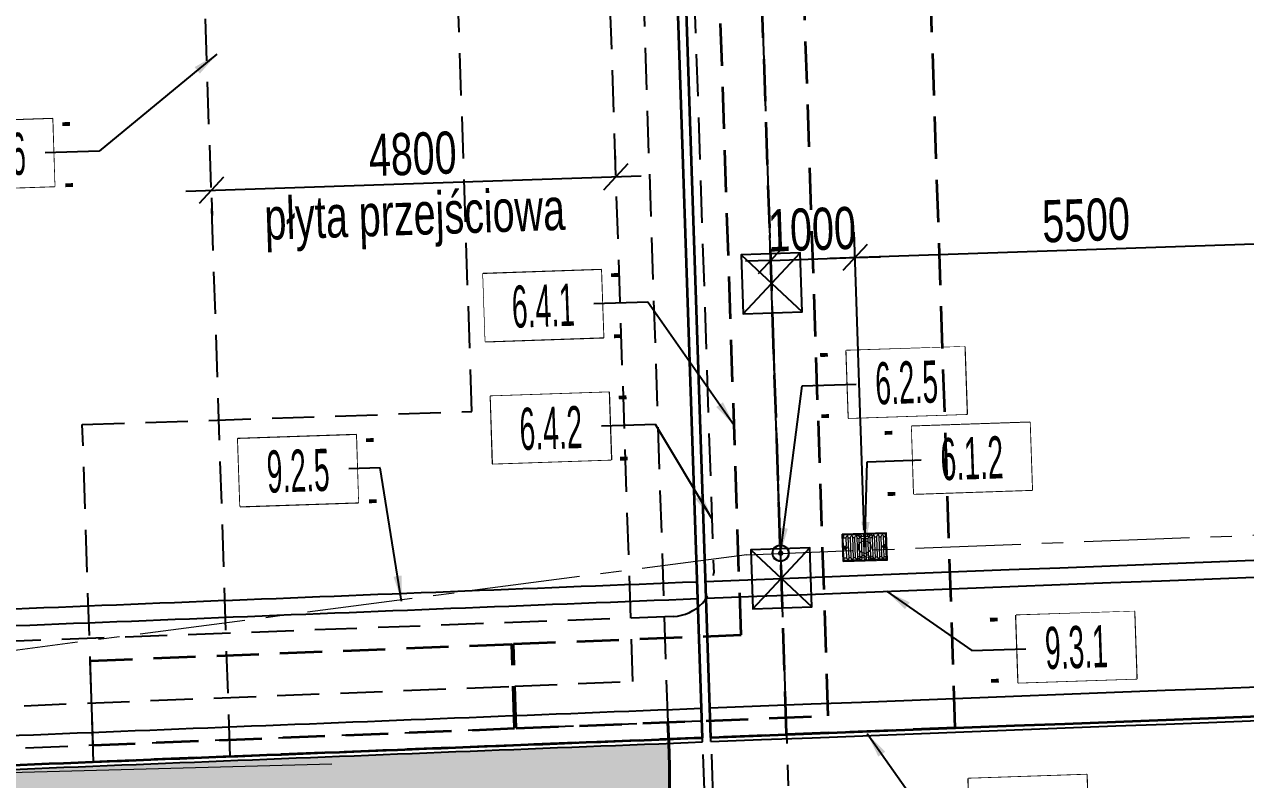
# Model space of a CAD drawing. Header units: metres. Extents: x 8395712 to 9795150, y 4166577 to 5794892.
# Drawn here: x 8418126.12 to 8418140.6, y 5772414.89 to 5772423.84 of the extents above; entities that cross this region are included whole.
import ezdxf
from ezdxf.enums import TextEntityAlignment as Align

# ---------------------------------------------------------------- set-up
doc = ezdxf.new("R2010")
doc.units = ezdxf.units.M
doc.set_wipeout_variables(frame=1)
doc.header["$PDMODE"] = 35
doc.header["$PDSIZE"] = 0.002
doc.linetypes.add('CENTER', pattern=[2, 1.25, -0.25, 0.25, -0.25])
doc.linetypes.add('DASHED', pattern=[0.75, 0.5, -0.25])
for name, color, linetype in [('00RysOpi-T', 2, 'Continuous'), ('AII_M_bariery', 8, 'Continuous'), ('AII_M_ekrany', 8, 'Continuous'), ('AII_M_krawężnik', 9, 'Continuous'), ('AII_M_opisy do legendy', 2, 'Continuous'), ('AII_M_osie główne', 8, 'CENTER'), ('AII_M_podpory', 1, 'Continuous')]:
    doc.layers.add(name, color=color, linetype=linetype)
for name, color, linetype, lineweight in [('AII_M_konstrukcja 0.35', 2, 'Continuous', 35), ('AII_M_kreskowanie', 8, 'Continuous', 0), ('AII_M_kreskowanie skarp', 8, 'Continuous', 0), ('AII_M_odwodnienie', 8, 'Continuous', 9), ('AII_M_opisy wymiary', 1, 'Continuous', 25), ('AII_M_skarpy', 62, 'Continuous', 18), ('AII_M_wyposazenie', 1, 'Continuous', 25)]:
    doc.layers.add(name, color=color, linetype=linetype, lineweight=lineweight)
doc.styles.add('CDMSTYLE', font='CDMSIMPL.shx', dxfattribs={"width": 0.7, "bigfont": 'CDMBIGPL.shx'})
doc.linetypes.add('OGRODZENIE2', pattern='A,6.35,-2.54,[132,ltypeshp.shx,S=2.54,R=0,X=-2.54,Y=0],-2.54,25.4', length=36.83)
doc.dimstyles.new('CDM-ME200MM', dxfattribs={"dimscale": 0.2, "dimtxt": 2.5, "dimasz": 1.5, "dimexe": 1.5, "dimexo": 1, "dimgap": 0.5, "dimtad": 1, "dimdec": 0, "dimlfac": 1000, "dimrnd": 1, "dimzin": 9, "dimtxsty": 'CDMSTYLE', "dimblk": 'OBLIQUE', "dimcen": 2.5, "dimdle": 1.5, "dimclrd": 9, "dimclre": 9, "dimadec": 1, "dimazin": 2, "dimtfac": 1, "dimtdec": 0, "dimtix": 1, "dimtmove": 2, "dimatfit": 3, "dimldrblk": 'DOT', "dimfxl": 1, "dimtvp": 1, "dimtolj": 1, "dimtzin": 0, "dimlwd": 25, "dimlwe": 25, "dimarcsym": 0})
doc.dimstyles.new('CDM-ME200MM$7', dxfattribs={"dimscale": 0.2, "dimtxt": 2.5, "dimasz": 1.5, "dimexe": 1.5, "dimexo": 1, "dimgap": 0.5, "dimtad": 1, "dimdec": 0, "dimlfac": 1000, "dimrnd": 1, "dimzin": 9, "dimtxsty": 'CDMSTYLE', "dimblk": 'OBLIQUE', "dimcen": 2.5, "dimdle": 1.5, "dimclrd": 9, "dimclre": 9, "dimadec": 1, "dimazin": 2, "dimtfac": 1, "dimtdec": 0, "dimtix": 1, "dimtmove": 2, "dimatfit": 3, "dimfxl": 1, "dimtvp": 1, "dimtolj": 1, "dimtzin": 0, "dimlwd": 25, "dimlwe": 25, "dimarcsym": 0})

# ---------------------------------------------------------------- blocks, each defined once
blk = doc.blocks.new('_OBLIQUE')
at = {"color": 0, "linetype": 'ByBlock'}
blk.add_line((-0.5, -0.5), (0.5, 0.5), dxfattribs=at)
blk = doc.blocks.new('*D35')
at = {"layer": 'AII_M_opisy wymiary', "color": 9, "linetype": 'ByBlock', "lineweight": 25, "transparency": 16777216}
for p, q in [((8418222.539, 5772418.029), (8418222.677, 5772413.918)), ((8418123.155, 5772414.699), (8418123.293, 5772410.589)), ((8418122.983, 5772410.878), (8418222.967, 5772414.228))]:
    blk.add_line(p, q, dxfattribs=at)
at = {"layer": 'Defpoints', "color": 0, "linetype": 'ByBlock', "lineweight": 25, "transparency": 16777216}
for p in [(8418222.533, 5772418.229), (8418123.149, 5772414.899), (8418222.667, 5772414.218)]:
    blk.add_point(p, dxfattribs=at)
at = {"layer": 'AII_M_opisy wymiary', "color": 9, "linetype": 'ByBlock', "lineweight": 25, "transparency": 16777216, "xscale": 0.3, "yscale": 0.3, "zscale": 0.3}
for p, rotation in [((8418222.667, 5772414.218), 1.918980294524142), ((8418123.283, 5772410.888), 181.9189802945241)]:
    blk.add_blockref('_OBLIQUE', p, dxfattribs=dict(at, rotation=rotation))
at = {"layer": 'AII_M_opisy wymiary', "color": 0, "linetype": 'ByBlock', "lineweight": 40, "transparency": 16777216, "insert": (8418172.963, 5772412.903), "char_height": 0.5, "attachment_point": 5, "rotation": 1.919, "style": 'CDMSTYLE'}
blk.add_mtext('\\A1;99440', dxfattribs=at)
blk = doc.blocks.new('_DOT')
at = {"color": 0, "linetype": 'ByBlock'}
blk.add_line((-0.5, 0), (-1, 0), dxfattribs=at)
at = {"color": 0, "linetype": 'ByBlock', "const_width": 0.5}
blk.add_lwpolyline([(-0.25, 0, 1), (0.25, 0, 1)], format="xyb", close=True, dxfattribs=at)
blk = doc.blocks.new('A$C63bc1258')
at = {"layer": 'AII_M_kreskowanie skarp'}
blk.add_line((1.12, 0.03), (6.618, 0.179), dxfattribs=at)
at = {"layer": 'AII_M_skarpy', "linetype": 'ByBlock', "lineweight": 40}
blk.add_line((10.612, 0.423), (10.602, 0.673), dxfattribs=at)
blk.add_arc((0.12, 0.005), 10.5, 272.0588, 2.2821, dxfattribs=at)
blk = doc.blocks.new('OpiNum01')
at = {"layer": 'AII_M_opisy do legendy', "color": 0, "linetype": 'Continuous'}
blk.add_lwpolyline([(-3.5, -2), (3.5, -2), (3.5, 2), (-3.5, 2)], close=True, dxfattribs=at)
at = {"color": 9, "linetype": 'Continuous', "lineweight": 25, "style": 'CDMSTYLE', "width": 0.7, "flags": 1}
for tag, p in [('NAZWAPOL', (-4.105, -6.803)), ('NAZWAANG', (-4.105, -10.477)), ('SPECYF', (-4.105, -14.151)), ('ID', (-4.105, -17.825)), ('BAZA', (-4.105, -21.499)), ('RYSUNEK', (-4.105, -25.173))]:
    blk.add_attdef(tag, p, '', height=2, dxfattribs=at)
at = {"layer": 'AII_M_opisy do legendy', "linetype": 'Continuous', "lineweight": -2, "style": 'CDMSTYLE', "width": 0.5}
blk.add_attdef('NR', text='', height=2.5, dxfattribs=at).set_placement((0, 0), align=Align.MIDDLE)
at = {"color": 0, "linetype": 'Continuous'}
blk.add_wipeout([(-3.5, -2), (3.5, -2), (3.5, 2), (-3.5, 2)], dxfattribs=at).dxf.layer = 'AII_M_opisy do legendy'
blk = doc.blocks.new('OpiTxt01')
at = {"color": 0, "linetype": 'Continuous', "lineweight": 20, "style": 'CDMSTYLE', "width": 0.7}
blk.add_attdef('TEKST_GORNY', (1, 0.895), '', height=2, dxfattribs=at)
at = {"color": 0, "linetype": 'Continuous', "lineweight": -2, "style": 'CDMSTYLE', "width": 0.7}
blk.add_attdef('TEKST_DOLNY', (1.049, -2.731), '', height=2, dxfattribs=at)
blk = doc.blocks.new('*D176')
at = {"layer": 'AII_M_opisy wymiary', "color": 9, "linetype": 'ByBlock', "lineweight": 25, "transparency": 16777216}
for p, q in [((8418133.128, 5772422.238), (8418133.125, 5772422.338)), ((8418128.038, 5772421.867), (8418133.435, 5772422.048)), ((8418128.341, 5772421.787), (8418128.348, 5772421.577))]:
    blk.add_line(p, q, dxfattribs=at)
at = {"layer": 'Defpoints', "color": 0, "linetype": 'ByBlock', "lineweight": 25, "transparency": 16777216}
for p in [(8418128.334, 5772421.987), (8418133.135, 5772422.038), (8418133.135, 5772422.038)]:
    blk.add_point(p, dxfattribs=at)
at = {"layer": 'AII_M_opisy wymiary', "color": 9, "linetype": 'ByBlock', "lineweight": 25, "transparency": 16777216, "xscale": 0.3, "yscale": 0.3, "zscale": 0.3}
for p, rotation in [((8418133.135, 5772422.038), 1.92062245079579), ((8418128.338, 5772421.877), 181.9206224507958)]:
    blk.add_blockref('_OBLIQUE', p, dxfattribs=dict(at, rotation=rotation))
at = {"layer": 'AII_M_opisy wymiary', "color": 0, "linetype": 'ByBlock', "lineweight": 25, "transparency": 16777216, "char_height": 0.5, "attachment_point": 5, "rotation": 1.9206, "style": 'CDMSTYLE'}
for s, insert in [('\\A1;4800', (8418130.725, 5772422.307)), ('\\A1;płyta przejściowa', (8418130.751, 5772421.524))]:
    blk.add_mtext(s, dxfattribs=dict(at, insert=insert))
blk = doc.blocks.new('Sączek')
at = {"layer": 'AII_M_odwodnienie', "color": 0}
for radius in [0.1, 0.1, 0.0894, 0.025, 0.02]:
    blk.add_circle((0, 0), radius, dxfattribs=at)
blk = doc.blocks.new('WPUST_RZUT')
at = {"layer": 'AII_M_odwodnienie', "color": 0, "lineweight": -2}
for p, q in [((0.262, 0.162), (-0.262, 0.162)), ((-0.262, 0.162), (-0.252, 0.152)), ((-0.262, -0.162), (-0.262, 0.162)), ((0.252, 0.152), (-0.252, 0.152)), ((-0.252, 0.152), (-0.252, 0.123)), ((-0.093, 0.15), (-0.249, 0.15)), ((-0.249, 0.15), (-0.249, 0.117)), ((-0.093, 0.15), (-0.094, 0.143)), ((-0.06, 0.123), (-0.093, 0.15)), ((0.089, 0.15), (0.056, 0.123)), ((0.093, 0.123), (0.089, 0.15)), ((0.249, 0.15), (0.089, 0.15)), ((0.249, 0.15), (0.249, 0.117)), ((0.252, 0.152), (0.262, 0.162)), ((0.252, -0.152), (0.252, 0.152)), ((0.262, -0.162), (0.262, 0.162)), ((-0.252, -0.123), (-0.252, 0.123)), ((-0.25, 0.02), (-0.25, 0.02)), ((-0.25, -0.02), (-0.25, 0.02)), ((-0.25, 0.02), (-0.232, 0.017)), ((-0.249, 0.117), (-0.226, 0.117)), ((-0.232, 0), (-0.228, 0.007)), ((-0.228, -0.007), (-0.232, 0)), ((-0.22, 0.007), (-0.228, 0.007)), ((-0.221, 0.114), (-0.221, 0.023)), ((-0.216, 0), (-0.22, 0.007)), ((-0.216, 0), (-0.22, -0.007)), ((-0.195, 0.13), (-0.195, -0.13)), ((-0.195, 0.117), (-0.174, 0.117)), ((-0.169, 0.114), (-0.169, -0.114)), ((-0.143, 0.13), (-0.143, -0.13)), ((-0.143, 0.117), (-0.122, 0.117)), ((-0.118, 0.114), (-0.118, -0.114)), ((-0.093, 0.142), (-0.094, 0.143)), ((-0.091, 0.127), (-0.091, -0.127)), ((-0.091, 0.114), (-0.068, 0.104)), ((-0.066, 0.144), (-0.066, 0.131)), ((-0.041, 0.144), (-0.066, 0.144)), ((-0.066, 0.1), (-0.066, -0.1)), ((-0.057, 0.109), (-0.06, 0.123)), ((0.056, 0.123), (-0.06, 0.123)), ((-0.039, 0.144), (-0.041, 0.144)), ((-0.039, 0.144), (-0.039, 0.123)), ((-0.039, 0.108), (-0.039, -0.107)), ((-0.018, 0.098), (-0.039, 0.098)), ((-0.014, 0.144), (-0.014, 0.126)), ((0.011, 0.144), (-0.014, 0.144)), ((-0.014, 0.094), (-0.014, -0.094)), ((0.013, 0.144), (0.011, 0.144)), ((0.013, 0.144), (0.013, 0.123)), ((0.013, 0.108), (0.013, -0.107)), ((0.034, 0.098), (0.013, 0.098)), ((0.038, 0.144), (0.038, 0.126)), ((0.063, 0.144), (0.038, 0.144)), ((0.038, 0.094), (0.038, -0.094)), ((0.056, 0.123), (0.054, 0.115)), ((0.065, 0.144), (0.063, 0.144)), ((0.065, 0.144), (0.065, 0.13)), ((0.065, 0.115), (0.065, -0.115)), ((0.065, 0.105), (0.085, 0.113)), ((0.09, 0.11), (0.09, -0.11)), ((0.117, 0.13), (0.117, -0.13)), ((0.117, 0.117), (0.138, 0.117)), ((0.142, 0.114), (0.142, -0.114)), ((0.169, 0.13), (0.169, -0.13)), ((0.169, 0.117), (0.19, 0.117)), ((0.194, 0.114), (0.194, -0.114)), ((0.216, 0), (0.22, 0.007)), ((0.22, -0.007), (0.216, 0)), ((0.228, 0.007), (0.22, 0.007)), ((0.221, 0.13), (0.221, 0.019)), ((0.221, 0.117), (0.249, 0.117)), ((0.224, 0.019), (0.221, 0.019)), ((0.232, 0), (0.228, 0.007)), ((0.232, 0), (0.228, -0.007)), ((0.25, 0.02), (0.232, 0.017)), ((0.25, 0.02), (0.25, 0.02)), ((0.25, -0.02), (0.25, 0.02)), ((-0.252, -0.152), (-0.252, -0.123)), ((-0.232, -0.017), (-0.25, -0.02)), ((-0.25, -0.02), (-0.25, -0.02)), ((-0.249, -0.118), (-0.226, -0.118)), ((-0.249, -0.149), (-0.249, -0.118)), ((-0.228, -0.007), (-0.22, -0.007)), ((-0.221, -0.023), (-0.221, -0.114)), ((-0.195, -0.118), (-0.174, -0.118)), ((-0.143, -0.118), (-0.122, -0.118)), ((-0.094, -0.143), (-0.093, -0.142)), ((-0.093, -0.149), (-0.094, -0.143)), ((-0.06, -0.122), (-0.093, -0.149)), ((-0.091, -0.114), (-0.068, -0.104)), ((-0.066, -0.131), (-0.066, -0.143)), ((-0.041, -0.143), (-0.066, -0.143)), ((-0.057, -0.109), (-0.06, -0.122)), ((0.056, -0.122), (-0.06, -0.122)), ((-0.039, -0.143), (-0.041, -0.143)), ((-0.018, -0.097), (-0.039, -0.097)), ((-0.039, -0.122), (-0.039, -0.143)), ((-0.014, -0.126), (-0.014, -0.143)), ((0.011, -0.143), (-0.014, -0.143)), ((0.013, -0.143), (0.011, -0.143)), ((0.034, -0.097), (0.013, -0.097)), ((0.013, -0.122), (0.013, -0.143)), ((0.038, -0.126), (0.038, -0.143)), ((0.063, -0.143), (0.038, -0.143)), ((0.056, -0.122), (0.054, -0.115)), ((0.089, -0.149), (0.056, -0.122)), ((0.065, -0.143), (0.063, -0.143)), ((0.065, -0.105), (0.085, -0.113)), ((0.065, -0.13), (0.065, -0.143)), ((0.093, -0.123), (0.089, -0.149)), ((0.117, -0.118), (0.138, -0.118)), ((0.169, -0.118), (0.19, -0.118)), ((0.22, -0.007), (0.228, -0.007)), ((0.221, -0.019), (0.224, -0.019)), ((0.221, -0.019), (0.221, -0.13)), ((0.221, -0.118), (0.249, -0.118)), ((0.232, -0.017), (0.25, -0.02)), ((0.249, -0.149), (0.249, -0.118)), ((0.25, -0.02), (0.25, -0.02)), ((-0.252, -0.152), (-0.262, -0.162)), ((-0.262, -0.162), (0.262, -0.162)), ((-0.252, -0.152), (0.252, -0.152)), ((-0.093, -0.149), (-0.249, -0.149)), ((0.249, -0.149), (0.089, -0.149)), ((0.262, -0.162), (0.252, -0.152))]:
    blk.add_line(p, q, dxfattribs=at)
at = {"layer": 'AII_M_odwodnienie', "color": 0, "lineweight": -2, "flags": 128}
for points in [[(-0.25, 0.02), (-0.236, 0.018), (-0.23, 0.018)], [(-0.222, 0.116), (-0.222, 0.115), (-0.221, 0.114)], [(-0.17, 0.116), (-0.17, 0.115), (-0.169, 0.114)], [(-0.118, 0.116), (-0.118, 0.115), (-0.118, 0.114)], [(-0.091, 0.127), (-0.091, 0.131), (-0.091, 0.136), (-0.091, 0.139), (-0.092, 0.14), (-0.092, 0.142), (-0.093, 0.142)], [(-0.068, 0.104), (-0.067, 0.103), (-0.066, 0.102)], [(-0.066, 0.102), (-0.066, 0.101), (-0.066, 0.1)], [(-0.014, 0.096), (-0.014, 0.095), (-0.014, 0.094)], [(0.038, 0.096), (0.038, 0.095), (0.038, 0.094)], [(0.063, 0.124), (0.059, 0.12), (0.054, 0.115)], [(0.065, 0.115), (0.065, 0.119), (0.065, 0.121), (0.065, 0.122), (0.065, 0.123), (0.064, 0.123), (0.064, 0.124), (0.064, 0.124), (0.064, 0.124), (0.064, 0.124), (0.064, 0.124), (0.063, 0.124)], [(0.093, 0.123), (0.09, 0.116), (0.089, 0.113)], [(0.142, 0.116), (0.142, 0.115), (0.142, 0.114)], [(0.194, 0.116), (0.194, 0.115), (0.194, 0.114)], [(0.25, 0.02), (0.236, 0.018), (0.23, 0.018)], [(-0.23, -0.018), (-0.236, -0.018), (-0.25, -0.02)], [(-0.221, -0.114), (-0.222, -0.115), (-0.222, -0.116)], [(-0.169, -0.114), (-0.17, -0.115), (-0.17, -0.116)], [(-0.118, -0.114), (-0.118, -0.115), (-0.118, -0.116)], [(-0.093, -0.142), (-0.092, -0.142), (-0.092, -0.141), (-0.091, -0.139), (-0.091, -0.137), (-0.091, -0.132), (-0.091, -0.127)], [(-0.066, -0.102), (-0.067, -0.103), (-0.068, -0.104)], [(-0.066, -0.1), (-0.066, -0.101), (-0.066, -0.102)], [(-0.014, -0.094), (-0.014, -0.095), (-0.014, -0.096)], [(0.038, -0.094), (0.038, -0.095), (0.038, -0.096)], [(0.054, -0.115), (0.059, -0.12), (0.063, -0.124)], [(0.063, -0.124), (0.064, -0.124), (0.064, -0.124), (0.064, -0.124), (0.064, -0.124), (0.064, -0.124), (0.065, -0.123), (0.065, -0.121), (0.065, -0.119), (0.065, -0.115)], [(0.089, -0.113), (0.09, -0.116), (0.093, -0.123)], [(0.142, -0.114), (0.142, -0.115), (0.142, -0.116)], [(0.194, -0.114), (0.194, -0.115), (0.194, -0.116)], [(0.23, -0.018), (0.236, -0.018), (0.25, -0.02)]]:
    blk.add_lwpolyline(points, dxfattribs=at)
at = {"layer": 'AII_M_odwodnienie', "color": 0, "lineweight": -2}
for centre, radius in [((-0.224, 0), 0.013), ((-0.224, 0), 0.012), ((0, 0), 0.075), ((0.224, 0), 0.012)]:
    blk.add_circle(centre, radius, dxfattribs=at)
for centre, radius, start, end in [((-0.224, 0), 0.019, 90, 270), ((-0.224, 0), 0.00702, 150, 210), ((-0.224, 0), 0.00702, 90, 150), ((-0.225, 0.023), 0.00394, 274.1326, 0.8038), ((-0.224, 0), 0.00702, 30, 90), ((-0.224, 0), 0.00702, 330, 30), ((-0.067, 0.131), 0.00195, 251.6983, 2.8741), ((-0.05, 0.09), 0.0201, 110.6397, 144.0394), ((-0.017, 0.126), 0.00398, 286.3143, 0.6369), ((0.035, 0.126), 0.00398, 286.3144, 0.6368), ((0.087, 0.11), 0.0041, 47.8922, 114.4444), ((0.086, 0.11), 0.00414, 360, 45.1676), ((0.224, 0), 0.013, 110.2565, 249.7435), ((0.224, 0), 0.00702, 150, 210), ((0.224, 0), 0.00702, 90, 150), ((0.224, 0), 0.013, 249.7478, 110.2522), ((0.224, 0), 0.019, 270, 90), ((0.224, 0), 0.00702, 30, 90), ((0.224, 0), 0.00702, 330, 30), ((-0.224, 0), 0.00702, 210, 270), ((-0.225, -0.023), 0.00396, 359.4753, 85.5883), ((-0.224, 0), 0.00702, 270, 330), ((-0.067, -0.131), 0.002, 358.5452, 105.1753), ((-0.05, -0.091), 0.0194, 215.2928, 250.0282), ((-0.017, -0.126), 0.00378, 357.523, 78.2893), ((0.035, -0.126), 0.00378, 357.523, 78.2894), ((0.087, -0.11), 0.0041, 245.5739, 312.0895), ((0.086, -0.11), 0.00413, 314.8096, 0.0228), ((0.224, 0), 0.00702, 210, 270), ((0.224, 0), 0.00702, 270, 330)]:
    blk.add_arc(centre, radius, start, end, dxfattribs=at)
for centre, major_axis, ratio, start_param, end_param in [((-0.225, 0.114), (0.00356, -0.00189), 0.986478, 1.130171, 2.065083), ((-0.197, -0.37), (0, 0.513), 0.15625, 0, 0.327274), ((-0.197, 0.13), (0, 0.0128), 0.15625, 4.712389, 6.283185), ((-0.173, 0.114), (0.00356, -0.00189), 0.986478, 1.130171, 2.065083), ((-0.145, -0.37), (0, 0.513), 0.15625, 0, 0.327274), ((-0.145, 0.13), (0, 0.0128), 0.15625, 4.712389, 6.283185), ((-0.121, 0.114), (0.00356, -0.00189), 0.986478, 1.130171, 2.065083), ((-0.093, -0.37), (0, 0.513), 0.15625, 0.0189, 0.327274), ((-0.041, -0.283), (0, 0.401), 0.2, 0, 0.204754), ((-0.041, 0.108), (0, 0.01), 0.2, 4.712389, 6.283185), ((-0.017, 0.094), (0.0035, -0.00201), 0.982703, 1.213284, 2.099289), ((0.011, -0.283), (0, 0.401), 0.2, 0, 0.328812), ((0.011, 0.108), (0, 0.01), 0.2, 4.712389, 6.283185), ((0.035, 0.094), (0.0035, -0.00201), 0.982703, 1.213284, 2.099289), ((0.063, -0.283), (0, 0.401), 0.2, 0.11706, 0.328812), ((0.115, -0.37), (0, 0.513), 0.15625, 0, 0.282384), ((0.115, 0.13), (0, 0.0128), 0.15625, 4.712389, 6.283185), ((0.139, 0.114), (0.00356, -0.00189), 0.986478, 1.130171, 2.065083), ((0.167, -0.37), (0, 0.513), 0.15625, 0, 0.327274), ((0.167, 0.13), (0, 0.0128), 0.15625, 4.712389, 6.283185), ((0.191, 0.114), (0.00356, -0.00189), 0.986478, 1.130171, 2.065083), ((0.219, -0.37), (0, 0.513), 0.15625, 0, 0.327274), ((0.219, 0.13), (0, 0.0128), 0.15625, 4.712389, 6.283185), ((-0.225, -0.114), (0.00356, 0.00189), 0.986478, 4.218103, 5.153014), ((-0.197, 0.37), (0, 0.513), 0.15625, 2.814318, 3.141593), ((-0.197, -0.13), (0, 0.0128), 0.15625, 3.141593, 4.712389), ((-0.173, -0.114), (0.00356, 0.00189), 0.986478, 4.218103, 5.153014), ((-0.145, 0.37), (0, 0.513), 0.15625, 2.814318, 3.141593), ((-0.145, -0.13), (0, 0.0128), 0.15625, 3.141593, 4.712389), ((-0.121, -0.114), (0.00356, 0.00189), 0.986478, 4.218103, 5.153014), ((-0.093, 0.37), (0, 0.513), 0.15625, 2.814318, 3.122692), ((-0.041, 0.283), (0, 0.401), 0.2, 2.936839, 3.141593), ((-0.041, -0.107), (0, 0.01), 0.2, 3.141593, 4.712389), ((-0.017, -0.094), (0.0035, 0.00201), 0.982703, 4.183896, 5.069901), ((0.011, 0.283), (0, 0.401), 0.2, 2.812781, 3.141593), ((0.011, -0.107), (0, 0.01), 0.2, 3.141593, 4.712389), ((0.035, -0.094), (0.0035, 0.00201), 0.982703, 4.183896, 5.069901), ((0.063, 0.283), (0, 0.401), 0.2, 2.812781, 3.024533), ((0.115, 0.37), (0, 0.513), 0.15625, 2.859208, 3.141593), ((0.115, -0.13), (0, 0.0128), 0.15625, 3.141593, 4.712389), ((0.139, -0.114), (0.00356, 0.00189), 0.986478, 4.218103, 5.153014), ((0.167, 0.37), (0, 0.513), 0.15625, 2.814318, 3.141593), ((0.167, -0.13), (0, 0.0128), 0.15625, 3.141593, 4.712389), ((0.191, -0.114), (0.00356, 0.00189), 0.986478, 4.218103, 5.153014), ((0.219, 0.37), (0, 0.513), 0.15625, 2.814318, 3.141593), ((0.219, -0.13), (0, 0.0128), 0.15625, 3.141593, 4.712389)]:
    blk.add_ellipse(centre, major_axis=major_axis, ratio=ratio, start_param=start_param, end_param=end_param, dxfattribs=at)
blk = doc.blocks.new('*D191')
at = {"layer": 'AII_M_opisy wymiary', "color": 9, "linetype": 'ByBlock', "lineweight": 25, "transparency": 16777216}
for p, q in [((8418136.077, 5772417.847), (8418135.958, 5772421.38)), ((8418135.078, 5772417.776), (8418134.958, 5772421.346)), ((8418135.968, 5772421.08), (8418136.268, 5772421.09)), ((8418134.968, 5772421.046), (8418134.668, 5772421.036)), ((8418134.968, 5772421.046), (8418135.968, 5772421.08))]:
    blk.add_line(p, q, dxfattribs=at)
at = {"layer": 'Defpoints', "color": 0, "linetype": 'ByBlock', "lineweight": 25, "transparency": 16777216}
for p in [(8418135.968, 5772421.08), (8418136.083, 5772417.648), (8418135.085, 5772417.576)]:
    blk.add_point(p, dxfattribs=at)
at = {"layer": 'AII_M_opisy wymiary', "color": 9, "linetype": 'ByBlock', "lineweight": 25, "transparency": 16777216, "xscale": 0.3, "yscale": 0.3, "zscale": 0.3}
for p, rotation in [((8418135.968, 5772421.08), 181.9206224507958), ((8418134.968, 5772421.046), 1.92062245079579)]:
    blk.add_blockref('_OBLIQUE', p, dxfattribs=dict(at, rotation=rotation))
at = {"layer": 'AII_M_opisy wymiary', "color": 0, "linetype": 'ByBlock', "lineweight": 25, "transparency": 16777216, "insert": (8418135.457, 5772421.413), "char_height": 0.5, "attachment_point": 5, "rotation": 1.9206, "style": 'CDMSTYLE'}
blk.add_mtext('\\A1;1000', dxfattribs=at)
blk = doc.blocks.new('*D197')
at = {"layer": 'AII_M_opisy wymiary', "color": 9, "linetype": 'ByBlock', "lineweight": 25, "transparency": 16777216}
for p, q in [((8418211.022, 5772417.766), (8418211.134, 5772414.401)), ((8418134.265, 5772415.192), (8418134.378, 5772411.827)), ((8418211.424, 5772414.711), (8418134.068, 5772412.117))]:
    blk.add_line(p, q, dxfattribs=at)
at = {"layer": 'Defpoints', "color": 0, "linetype": 'ByBlock', "lineweight": 25, "transparency": 16777216}
for p in [(8418211.015, 5772417.966), (8418134.258, 5772415.392), (8418134.368, 5772412.127)]:
    blk.add_point(p, dxfattribs=at)
at = {"layer": 'AII_M_opisy wymiary', "color": 9, "linetype": 'ByBlock', "lineweight": 25, "transparency": 16777216, "xscale": 0.3, "yscale": 0.3, "zscale": 0.3}
for p, rotation in [((8418211.124, 5772414.701), 1.92062245079579), ((8418134.368, 5772412.127), 181.9206224507958)]:
    blk.add_blockref('_OBLIQUE', p, dxfattribs=dict(at, rotation=rotation))
at = {"layer": 'AII_M_opisy wymiary', "color": 0, "linetype": 'ByBlock', "lineweight": 25, "transparency": 16777216, "insert": (8418172.734, 5772413.764), "char_height": 0.5, "attachment_point": 5, "rotation": 1.9206, "style": 'CDMSTYLE'}
blk.add_mtext('\\A1;Lc=76800', dxfattribs=at)
blk = doc.blocks.new('*D198')
at = {"layer": 'AII_M_opisy wymiary', "color": 9, "linetype": 'ByBlock', "lineweight": 25, "transparency": 16777216}
for p, q in [((8418134.165, 5772415.188), (8418134.278, 5772411.824)), ((8418134.265, 5772415.192), (8418134.378, 5772411.827)), ((8418134.268, 5772412.124), (8418133.968, 5772412.114)), ((8418134.368, 5772412.127), (8418134.268, 5772412.124)), ((8418134.368, 5772412.127), (8418134.668, 5772412.137))]:
    blk.add_line(p, q, dxfattribs=at)
at = {"layer": 'Defpoints', "color": 0, "linetype": 'ByBlock', "lineweight": 25, "transparency": 16777216}
for p in [(8418134.159, 5772415.388), (8418134.258, 5772415.392), (8418134.268, 5772412.124)]:
    blk.add_point(p, dxfattribs=at)
at = {"layer": 'AII_M_opisy wymiary', "color": 9, "linetype": 'ByBlock', "lineweight": 25, "transparency": 16777216, "xscale": 0.3, "yscale": 0.3, "zscale": 0.3}
for p, rotation in [((8418134.268, 5772412.124), 1.92062245079579), ((8418134.368, 5772412.127), 181.9206224507958)]:
    blk.add_blockref('_OBLIQUE', p, dxfattribs=dict(at, rotation=rotation))
at = {"layer": 'AII_M_opisy wymiary', "color": 0, "linetype": 'ByBlock', "lineweight": 25, "transparency": 16777216, "insert": (8418134.306, 5772412.475), "char_height": 0.5, "attachment_point": 5, "rotation": 1.9206, "style": 'CDMSTYLE'}
blk.add_mtext('\\A1;100', dxfattribs=at)
blk = doc.blocks.new('*D199')
at = {"layer": 'AII_M_opisy wymiary', "color": 9, "linetype": 'ByBlock', "lineweight": 25, "transparency": 16777216}
for p, q in [((8418134.165, 5772415.188), (8418134.278, 5772411.824)), ((8418123.154, 5772414.749), (8418123.264, 5772411.455)), ((8418134.568, 5772412.134), (8418122.954, 5772411.744))]:
    blk.add_line(p, q, dxfattribs=at)
at = {"layer": 'Defpoints', "color": 0, "linetype": 'ByBlock', "lineweight": 25, "transparency": 16777216}
for p in [(8418134.159, 5772415.388), (8418123.147, 5772414.949), (8418123.254, 5772411.755)]:
    blk.add_point(p, dxfattribs=at)
at = {"layer": 'AII_M_opisy wymiary', "color": 9, "linetype": 'ByBlock', "lineweight": 25, "transparency": 16777216, "xscale": 0.3, "yscale": 0.3, "zscale": 0.3}
for p, rotation in [((8418134.268, 5772412.124), 1.92062245079579), ((8418123.254, 5772411.755), 181.9206224507958)]:
    blk.add_blockref('_OBLIQUE', p, dxfattribs=dict(at, rotation=rotation))
at = {"layer": 'AII_M_opisy wymiary', "color": 0, "linetype": 'ByBlock', "lineweight": 25, "transparency": 16777216, "insert": (8418128.749, 5772412.289), "char_height": 0.5, "attachment_point": 5, "rotation": 1.9206, "style": 'CDMSTYLE'}
blk.add_mtext('\\A1;11020', dxfattribs=at)
blk = doc.blocks.new('*D201')
at = {"layer": 'AII_M_opisy wymiary', "color": 9, "linetype": 'ByBlock', "lineweight": 25, "transparency": 16777216}
for p, q in [((8418210.122, 5772417.741), (8418210.205, 5772415.275)), ((8418210.494, 5772415.585), (8418134.937, 5772413.052)), ((8418135.235, 5772413.119), (8418135.247, 5772412.762))]:
    blk.add_line(p, q, dxfattribs=at)
at = {"layer": 'Defpoints', "color": 0, "linetype": 'ByBlock', "lineweight": 25, "transparency": 16777216}
for p in [(8418210.115, 5772417.94), (8418135.228, 5772413.319, 0), (8418135.237, 5772413.062)]:
    blk.add_point(p, dxfattribs=at)
at = {"layer": 'AII_M_opisy wymiary', "color": 9, "linetype": 'ByBlock', "lineweight": 25, "transparency": 16777216, "xscale": 0.3, "yscale": 0.3, "zscale": 0.3}
for p, rotation in [((8418210.195, 5772415.575), 1.92062245079579), ((8418135.237, 5772413.062), 181.9206224507958)]:
    blk.add_blockref('_OBLIQUE', p, dxfattribs=dict(at, rotation=rotation))
at = {"layer": 'AII_M_opisy wymiary', "color": 0, "linetype": 'ByBlock', "lineweight": 25, "transparency": 16777216, "insert": (8418172.704, 5772414.668), "char_height": 0.5, "attachment_point": 5, "rotation": 1.9206, "style": 'CDMSTYLE'}
blk.add_mtext('\\A1;Lt=75000', dxfattribs=at)
blk = doc.blocks.new('*D202')
at = {"layer": 'AII_M_opisy wymiary', "color": 9, "linetype": 'ByBlock', "lineweight": 25, "transparency": 16777216}
for p, q in [((8418134.265, 5772415.192), (8418134.348, 5772412.732)), ((8418134.338, 5772413.032), (8418134.038, 5772413.021)), ((8418135.237, 5772413.062), (8418134.338, 5772413.032)), ((8418135.235, 5772413.119), (8418135.247, 5772412.762)), ((8418135.237, 5772413.062), (8418135.537, 5772413.072))]:
    blk.add_line(p, q, dxfattribs=at)
at = {"layer": 'Defpoints', "color": 0, "linetype": 'ByBlock', "lineweight": 25, "transparency": 16777216}
for p in [(8418134.258, 5772415.392), (8418135.228, 5772413.319, 0), (8418134.338, 5772413.032)]:
    blk.add_point(p, dxfattribs=at)
at = {"layer": 'AII_M_opisy wymiary', "color": 9, "linetype": 'ByBlock', "lineweight": 25, "transparency": 16777216, "xscale": 0.3, "yscale": 0.3, "zscale": 0.3}
for p, rotation in [((8418134.338, 5772413.032), 1.92062245079579), ((8418135.237, 5772413.062), 181.9206224507958)]:
    blk.add_blockref('_OBLIQUE', p, dxfattribs=dict(at, rotation=rotation))
at = {"layer": 'AII_M_opisy wymiary', "color": 0, "linetype": 'ByBlock', "lineweight": 25, "transparency": 16777216, "insert": (8418134.776, 5772413.396), "char_height": 0.5, "attachment_point": 5, "rotation": 1.9206, "style": 'CDMSTYLE'}
blk.add_mtext('\\A1;900', dxfattribs=at)
blk = doc.blocks.new('przyczolek_os1')
at = {"layer": 'AII_M_podpory', "color": 8, "linetype": 'DASHED', "lineweight": 25}
for p, q in [((-11.321, 50.988), (-2.521, 51.044)), ((-2.501, 51.044), (-1.101, 51.053)), ((-11.321, 50.488), (-0.301, 50.558))]:
    blk.add_line(p, q, dxfattribs=at)
at = {"layer": 'AII_M_podpory', "linetype": 'DASHED', "lineweight": 35}
for points in [[(1.199, 50.567), (1.199, 80.468)], [(0.199, 51.561), (0.199, 79.461)], [(2.699, 50.374), (2.699, 65.514)], [(-7.521, 51.512), (-2.521, 51.544)], [(-2.521, 50.544), (-2.521, 51.544)], [(-2.501, 51.544), (0.199, 51.561)], [(-2.501, 50.544), (-2.501, 51.544)], [(-7.521, 50.512), (-2.521, 50.544)], [(-2.501, 50.544), (1.199, 50.567)], [(2.699, 50.374), (-0.201, 50.356)], [(-0.301, 50.356), (-7.521, 50.312)]]:
    blk.add_lwpolyline(points, dxfattribs=at)
at = {"layer": 'AII_M_podpory', "color": 8, "linetype": 'DASHED', "lineweight": 25}
for points in [[(-0.701, 50.555), (-0.701, 80.456)], [(-1.101, 51.053), (-1.101, 63.704)]]:
    blk.add_lwpolyline(points, dxfattribs=at)
at = {"layer": 'AII_M_podpory', "color": 1, "linetype": 'DASHED', "lineweight": 25}
blk.add_lwpolyline([(-7.521, 50.314), (-7.521, 54.314), (-2.901, 54.314), (-2.901, 65.483)], dxfattribs=at)
at = {"layer": 'AII_M_podpory', "color": 1, "linetype": 'DASHED', "lineweight": 25, "elevation": 0}
blk.add_lwpolyline([(-5.901, 50.323), (-5.901, 63.974)], dxfattribs=at)
blk = doc.blocks.new('lozyska')
at = {"color": 9, "linetype": 'ByBlock', "lineweight": 25}
for points in [[(-0.35, 0.35), (-0.35, -0.35), (0.35, -0.35), (0.35, 0.35), (-0.35, 0.35), (0.35, -0.35)], [(-0.35, -0.35), (0.35, 0.35)]]:
    blk.add_lwpolyline(points, dxfattribs=at)
blk = doc.blocks.new('*D436')
at = {"layer": 'AII_M_opisy wymiary', "color": 9, "linetype": 'ByBlock', "lineweight": 25, "transparency": 16777216}
blk.add_arc((8418134.65, 5772430.568), 1.251, 2.2252, 91.9206, dxfattribs=at)
at = {"layer": 'Defpoints', "color": 0, "linetype": 'ByBlock', "lineweight": 25, "transparency": 16777216}
for p in [(8418134.142, 5772445.721), (8418135.237, 5772431.673), (8418136.93, 5772430.657), (8418132.937, 5772430.502), (8418135.157, 5772415.437)]:
    blk.add_point(p, dxfattribs=at)
at = {"layer": 'AII_M_opisy wymiary', "color": 9, "linetype": 'ByBlock', "lineweight": 25, "transparency": 16777216, "xscale": 0.3, "yscale": 0.3, "zscale": 0.3}
for p, rotation in [((8418134.608, 5772431.818), 181.920622455885), ((8418135.9, 5772430.617), 272.2252397457447)]:
    blk.add_blockref('_OBLIQUE', p, dxfattribs=dict(at, rotation=rotation))
at = {"layer": 'AII_M_opisy wymiary', "color": 0, "linetype": 'ByBlock', "lineweight": 25, "transparency": 16777216, "insert": (8418135.773, 5772431.775), "char_height": 0.5, "attachment_point": 5, "rotation": 317.0729, "style": 'CDMSTYLE'}
blk.add_mtext('\\A1;89,7°', dxfattribs=at)
blk = doc.blocks.new('*D466')
at = {"layer": 'AII_M_opisy wymiary', "color": 9, "linetype": 'ByBlock', "lineweight": 25, "transparency": 16777216}
for p, q in [((8418141.574, 5772418.032), (8418141.455, 5772421.564)), ((8418136.077, 5772417.847), (8418135.958, 5772421.38)), ((8418141.765, 5772421.274), (8418135.668, 5772421.07))]:
    blk.add_line(p, q, dxfattribs=at)
at = {"layer": 'Defpoints', "color": 0, "linetype": 'ByBlock', "lineweight": 25, "transparency": 16777216}
for p in [(8418135.968, 5772421.08), (8418141.58, 5772417.832), (8418136.083, 5772417.648)]:
    blk.add_point(p, dxfattribs=at)
at = {"layer": 'AII_M_opisy wymiary', "color": 9, "linetype": 'ByBlock', "lineweight": 25, "transparency": 16777216, "xscale": 0.3, "yscale": 0.3, "zscale": 0.3}
for p, rotation in [((8418141.465, 5772421.264), 1.92062245079579), ((8418135.968, 5772421.08), 181.9206224507958)]:
    blk.add_blockref('_OBLIQUE', p, dxfattribs=dict(at, rotation=rotation))
at = {"layer": 'AII_M_opisy wymiary', "color": 0, "linetype": 'ByBlock', "lineweight": 25, "transparency": 16777216, "insert": (8418138.705, 5772421.522), "char_height": 0.5, "attachment_point": 5, "rotation": 1.9206, "style": 'CDMSTYLE'}
blk.add_mtext('\\A1;5500', dxfattribs=at)

msp = doc.modelspace()

# ---------------------------------------------------------------- hatches: boundary and pattern name
at = {"layer": 'AII_M_kreskowanie', "linetype": 'ByBlock', "lineweight": 25}
h = msp.add_hatch(dxfattribs=at)
h.set_pattern_fill('GRASS', color=256, scale=0.05)
h.set_pattern_definition([(91.92062, (8417820.252, 5772544.7308), (-0.9276184, 0.8674239), [0.238125, -1.5579262]), (46.92062, (8417820.252, 5772544.7308), (-0.9276184, 0.867424), [0.238125, -1.031875]), (136.92062, (8417820.252, 5772544.7308), (-0.867424, -0.9276184), [0.238125, -1.031875])])
h.paths.add_polyline_path([(8418132.7479, 5772445.4555), (8418123.2492, 5772445.2983, 0.4155548), (8418122.229, 5772446.2823), (8418121.0292, 5772446.2579, 0.0776354), (8418120.7253, 5772446.204), (8418115.0512, 5772444.2587), (8418113.4342, 5772453.7471), (8418117.6281, 5772455.185, -0.0780443), (8418120.8357, 5772455.7559), (8418122.0355, 5772455.7804, -0.4153554)])
h.paths.add_polyline_path([(8418119.2619, 5772404.7433), (8418113.4957, 5772406.3483), (8418116.0202, 5772415.5068), (8418121.8012, 5772413.8976, 0.0770016), (8418122.1053, 5772413.8616), (8418123.3045, 5772413.9047, 0.413512), (8418124.268, 5772414.9376), (8418133.7603, 5772415.322, -0.4153554), (8418123.6456, 5772404.4108), (8418123.6456, 5772404.4108), (8418122.4464, 5772404.3678, -0.0767977)])
h.paths.add_polyline_path([(8418229.6535, 5772419.3189), (8418223.9965, 5772417.3155, -0.0784483), (8418223.6899, 5772417.2585), (8418222.4903, 5772417.2258, -0.414703), (8418221.4634, 5772418.1999), (8418211.5173, 5772417.9207, 0.4140306), (8418222.761, 5772407.2795), (8418223.9606, 5772407.3121, 0.0784483), (8418227.3181, 5772407.9362), (8418232.4895, 5772409.7677)])

# ---------------------------------------------------------------- linework, layer by layer
at = {"color": 1, "linetype": 'ByBlock', "lineweight": 25}
msp.add_lwpolyline([(8418126.9374, 5772415.3003), (8418126.9039, 5772416.2998)], dxfattribs=at)
at = {"color": 1, "linetype": 'ByBlock', "lineweight": 25, "extrusion": (0, 0, -1)}
msp.add_arc((-8418406.7296, 5765435.8582), 6986.7, 87.67327885, 87.76365228, dxfattribs=at)
at = {"layer": 'AII_M_bariery', "linetype": 'OGRODZENIE2', "ltscale": 0.05, "extrusion": (0, 0, -1)}
for start, end in [(87.76446335, 88.39429481), (87.67326722, 87.76364325)]:
    msp.add_arc((-8418406.7296, 5765435.8582), 6986.5, start, end, dxfattribs=at)
at = {"layer": 'AII_M_ekrany', "linetype": 'OGRODZENIE2', "ltscale": 0.1, "extrusion": (0, 0, -1)}
for start, end in [(87.76440474, 88.39435342), (87.67319164, 87.76358448)]:
    msp.add_arc((-8418406.7296, 5765435.8582), 6985.2, start, end, dxfattribs=at)
at = {"layer": 'AII_M_konstrukcja 0.35'}
for points in [[(8418134.2584, 5772415.392), (8418133.2429, 5772445.6752)], [(8418134.1585, 5772415.3878), (8418133.6511, 5772430.5196)]]:
    msp.add_lwpolyline(points, dxfattribs=at)
at = {"layer": 'AII_M_konstrukcja 0.35', "extrusion": (0, 0, -1)}
for centre, radius, start, end in [((-8418406.8991, 5765430.3495), 6990.3613, 87.76476148, 88.39424503), ((-8418406.7277, 5765435.8719), 6984.8362, 87.67318235, 87.7635799)]:
    msp.add_arc(centre, radius, start, end, dxfattribs=at)
at = {"layer": 'AII_M_krawężnik', "color": 8, "extrusion": (0, 0, -1)}
msp.add_arc((-8418406.7296, 5765435.8582), 6986.7, 87.76447237, 88.39428579, dxfattribs=at)
at = {"layer": 'AII_M_odwodnienie', "linetype": 'CENTER'}
msp.add_lwpolyline([(8418134.6861, 5772417.5574), (8418121.118, 5772415.7817)], dxfattribs=at)
at = {"layer": 'AII_M_odwodnienie', "linetype": 'CENTER', "extrusion": (0, 0, -1)}
msp.add_arc((-8418403.9188, 5765527.0873), 6895.728, 87.76240878, 88.39222502, dxfattribs=at)
at = {"layer": 'AII_M_opisy wymiary', "color": 1, "linetype": 'ByBlock', "lineweight": 40}
msp.add_circle((8418171.8303, 5772432.124), 22459.4841, dxfattribs=at)
at = {"layer": 'AII_M_osie główne', "elevation": 0}
msp.add_lwpolyline([(8418135.2285, 5772413.3189), (8418133.8312, 5772454.9848)], dxfattribs=at)
at = {"layer": 'AII_M_podpory', "linetype": 'DASHED', "lineweight": 35}
msp.add_lwpolyline([(8418135.1574, 5772415.4375), (8418134.1419, 5772445.7207)], dxfattribs=at)
at = {"layer": 'AII_M_skarpy', "linetype": 'ByBlock', "lineweight": 40}
msp.add_arc((8418123.2686, 5772414.9041), 10.5, 272.05789, 2.28117, dxfattribs=at)
at = {"layer": 'AII_M_wyposazenie', "extrusion": (0, 0, -1)}
msp.add_lwpolyline([(-8418134.2601, 5772415.3418, 0.0027488), (-8418211.0166, 5772417.9158)], format="xyb", dxfattribs=at)
at = {"layer": 'AII_M_wyposazenie'}
for points in [[(8418134.1602, 5772415.3379), (8418134.1585, 5772415.3878)], [(8418134.2601, 5772415.3418), (8418134.2584, 5772415.392)]]:
    msp.add_lwpolyline(points, dxfattribs=at)
at = {"layer": 'AII_M_wyposazenie', "extrusion": (0, 0, -1)}
msp.add_arc((-8418406.7296, 5765435.8582), 6984.8, 87.67316838, 87.7635664, dxfattribs=at)

# ---------------------------------------------------------------- block references
at = {"color": 1, "linetype": 'ByBlock', "lineweight": 25}
for name, p, rotation in [('lozyska', (8418134.9785, 5772420.7741), 1.920622450795584), ('lozyska', (8418135.0958, 5772417.276), 1.920622450795584), ('A$C63bc1258', (8418123.1487, 5772414.8992), 359.999056064863)]:
    msp.add_blockref(name, p, dxfattribs=dict(at, rotation=rotation))
at = {"layer": 'AII_M_odwodnienie', "color": 140}
for name, p, rotation in [('WPUST_RZUT', (8418136.0833, 5772417.6475), 1.920622450795788), ('Sączek', (8418135.0857, 5772417.5757), 184.4314447955169)]:
    msp.add_blockref(name, p, dxfattribs=dict(at, rotation=rotation))
at = {"layer": 'Defpoints', "color": 250, "linetype": 'Continuous', "lineweight": 0}
for p, xscale, yscale, zscale, rotation in [((8418126.3685, 5772422.3206), 0.2, 0.2, 0.2, 1.92062244412571), ((8418132.8719, 5772420.5302), 0.1999999999999999, 0.1999999999999999, 0.1999999999999999, 1.978839439786011), ((8418129.9672, 5772418.574), 0.2, 0.2, 0.2, 1.920622677702229), ((8418136.1134, 5772418.66), 0.2, 0.2, 0.2, 1.920622266418981)]:
    msp.add_blockref('OpiTxt01', p, dxfattribs=dict(at, xscale=xscale, yscale=yscale, zscale=zscale, rotation=rotation)).add_auto_attribs({'TEKST_GORNY': '-', 'TEKST_DOLNY': '-'})
ref = msp.add_blockref('OpiTxt01', (8418135.3397, 5772419.5586), dxfattribs=dict(at, xscale=-0.2, yscale=0.2, zscale=0.2, rotation=181.9206223757872))
ref.add_attrib('TEKST_GORNY', '-', (8418135.5571, 5772419.0439), dxfattribs={"layer": '0', "color": 0, "linetype": 'Continuous', "lineweight": 20, "height": 0.4, "rotation": 1.92062, "style": 'CDMSTYLE', "width": 0.7})
ref.add_attrib('TEKST_DOLNY', '-', (8418135.5426, 5772419.769), dxfattribs={"layer": '0', "color": 0, "linetype": 'Continuous', "lineweight": -2, "height": 0.4, "rotation": 1.92062, "style": 'CDMSTYLE', "width": 0.7})
ref = msp.add_blockref('OpiTxt01', (8418133.6022, 5772419.1013), dxfattribs=dict(at, xscale=-0.2, yscale=0.2, zscale=0.2, rotation=1.920621651339394))
ref.add_attrib('TEKST_GORNY', '-', (8418133.1565, 5772419.2654), dxfattribs={"layer": '0', "color": 0, "linetype": 'Continuous', "lineweight": 20, "height": 0.4, "rotation": 1.92062, "style": 'CDMSTYLE', "width": 0.7})
ref.add_attrib('TEKST_DOLNY', '-', (8418133.171, 5772418.5403), dxfattribs={"layer": '0', "color": 0, "linetype": 'Continuous', "lineweight": -2, "height": 0.4, "rotation": 1.92062, "style": 'CDMSTYLE', "width": 0.7})
ref = msp.add_blockref('OpiTxt01', (8418137.3514, 5772416.4215), dxfattribs=dict(at, xscale=-0.2000000000000001, yscale=0.2000000000000001, zscale=0.2000000000000001, rotation=181.920622638354))
ref.add_attrib('TEKST_GORNY', '-', (8418137.5688, 5772415.9067), dxfattribs={"layer": '0', "color": 0, "linetype": 'Continuous', "lineweight": 20, "height": 0.4, "rotation": 1.92062, "style": 'CDMSTYLE', "width": 0.7})
ref.add_attrib('TEKST_DOLNY', '-', (8418137.5543, 5772416.6318), dxfattribs={"layer": '0', "color": 0, "linetype": 'Continuous', "lineweight": -2, "height": 0.4, "rotation": 1.92062, "style": 'CDMSTYLE', "width": 0.7})

# ---------------------------------------------------------------- dimensions: what is measured, and where the dimension line sits
at = {"layer": 'AII_M_opisy wymiary', "color": 1, "linetype": 'ByBlock', "lineweight": 25}
dim = msp.add_linear_dim(base=(8418133.1351, 5772422.038), p1=(8418128.3339, 5772421.9871), p2=(8418133.1351, 5772422.038), angle=1.92062, text='<>\\Xpłyta przejściowa', dimstyle='CDM-ME200MM', dxfattribs=at)
dim.commit()
dim.dimension.update_dxf_attribs({"geometry": '*D176', "text_midpoint": (8418130.7363, 5772421.9575)})
at = {"layer": 'AII_M_opisy wymiary', "color": 1, "linetype": 'ByBlock', "lineweight": 40}
dim = msp.add_aligned_dim(p1=(8418123.1487, 5772414.8992), p2=(8418222.5326, 5772418.2291), distance=-4.013, dimstyle='CDM-ME200MM', dxfattribs=at)
dim.commit()
dim.dimension.update_dxf_attribs({"geometry": '*D35', "text_midpoint": (8418172.9633, 5772412.9031)})
at = {"layer": 'AII_M_opisy wymiary', "color": 1, "linetype": 'ByBlock', "lineweight": 25}
for base, p1, p2, picture, middle in [((8418123.2542, 5772411.7545), (8418134.1585, 5772415.3878), (8418123.147, 5772414.9491), '*D199', (8418128.7493, 5772412.289)), ((8418134.268, 5772412.1238), (8418134.2584, 5772415.392), (8418134.1585, 5772415.3878), '*D198', (8418134.3062, 5772412.4753)), ((8418134.3376, 5772413.0315), (8418135.2285, 5772413.3189, 0), (8418134.2584, 5772415.392), '*D202', (8418134.7756, 5772413.3964))]:
    dim = msp.add_linear_dim(base=base, p1=p1, p2=p2, angle=1.92062, dimstyle='CDM-ME200MM', dxfattribs=at)
    dim.commit()
    dim.dimension.update_dxf_attribs({"geometry": picture, "text_midpoint": middle})

# ---------------------------------------------------------------- next in the draw order: block references
at = {"layer": '00RysOpi-T', "color": 1, "linetype": 'Continuous', "lineweight": 0}
for p, xscale, yscale, zscale, rotation, values in [((8418125.7689, 5772422.3005), 0.2, 0.2, 0.2, 1.92062244412571, {'NR': '2.1.6'}), ((8418132.2722, 5772420.5095), 0.1999999999999999, 0.1999999999999999, 0.1999999999999999, 1.978839439786011, {'NR': '6.4.1'}), ((8418137.3527, 5772418.7016), 0.2, 0.2, 0.2, 1.920622266418981, {'NR': '6.1.2'}), ((8418129.3675, 5772418.5539), 0.2, 0.2, 0.2, 1.920622677702229, {'NR': '9.2.5'})]:
    msp.add_blockref('OpiNum01', p, dxfattribs=dict(at, xscale=xscale, yscale=yscale, zscale=zscale, rotation=rotation)).add_auto_attribs(values)
ref = msp.add_blockref('OpiNum01', (8418132.3629, 5772419.0598), dxfattribs=dict(at, xscale=-0.2, yscale=0.2, zscale=0.2, rotation=1.920621651339394))
ref.add_attrib('NR', '6.4.2', dxfattribs={"layer": 'AII_M_opisy do legendy', "linetype": 'Continuous', "lineweight": -2, "height": 0.5, "rotation": 1.92062, "style": 'CDMSTYLE', "width": 0.5}).set_placement((8418132.3629, 5772419.0598), align=Align.MIDDLE)
ref = msp.add_blockref('OpiNum01', (8418138.5907, 5772416.463), dxfattribs=dict(at, xscale=-0.2000000000000001, yscale=0.2000000000000001, zscale=0.2000000000000001, rotation=181.920622638354))
ref.add_attrib('NR', '9.3.1', dxfattribs={"layer": 'AII_M_opisy do legendy', "linetype": 'Continuous', "lineweight": -2, "height": 0.5, "rotation": 1.92062, "style": 'CDMSTYLE', "width": 0.5}).set_placement((8418138.5907, 5772416.463), align=Align.MIDDLE)
ref = msp.add_blockref('OpiNum01', (8418138.0254, 5772414.5274), dxfattribs=dict(at, xscale=-0.2, yscale=0.2, zscale=0.2, rotation=181.9206227525768))
ref.add_attrib('NR', '9.1.5', dxfattribs={"layer": 'AII_M_opisy do legendy', "linetype": 'Continuous', "lineweight": -2, "height": 0.5, "rotation": 1.92062, "style": 'CDMSTYLE', "width": 0.5}).set_placement((8418138.0254, 5772414.5274), align=Align.MIDDLE)

# ---------------------------------------------------------------- next in the draw order: linework, layer by layer
at = {"layer": 'AII_M_podpory', "color": 8, "linetype": 'DASHED', "lineweight": 25, "elevation": -0.0069}
msp.add_lwpolyline([(8418128.9949, 5772448.0958), (8418122.1508, 5772445.8116, 0.320974), (8418121.8282, 5772445.3272), (8418121.8612, 5772444.343, 0.4142136), (8418122.3777, 5772443.86), (8418122.8774, 5772443.8768), (8418132.8909, 5772444.2126, -0.4142136), (8418133.4074, 5772443.7296), (8418134.2923, 5772417.3416, -0.4124535), (8418133.8123, 5772416.8252), (8418123.7972, 5772416.4478), (8418123.2946, 5772416.4279, 0.4124535), (8418122.8146, 5772415.9115), (8418122.8458, 5772414.9827, 0.3272944), (8418123.2111, 5772414.5178), (8418129.906, 5772412.8263)], format="xyb", dxfattribs=at)

# ---------------------------------------------------------------- next in the draw order: block references
at = {"layer": '00RysOpi-T', "color": 1, "linetype": 'Continuous', "lineweight": 0}
ref = msp.add_blockref('OpiNum01', (8418136.579, 5772419.6002), dxfattribs=dict(at, xscale=-0.2, yscale=0.2, zscale=0.2, rotation=181.9206223757872))
ref.add_attrib('NR', '6.2.5', dxfattribs={"layer": 'AII_M_opisy do legendy', "linetype": 'Continuous', "lineweight": -2, "height": 0.5, "rotation": 1.92062, "style": 'CDMSTYLE', "width": 0.5}).set_placement((8418136.579, 5772419.6002), align=Align.MIDDLE)

# ---------------------------------------------------------------- next in the draw order: dimensions: what is measured, and where the dimension line sits
at = {"layer": 'AII_M_opisy wymiary', "color": 1, "linetype": 'ByBlock', "lineweight": 25}
for base, p1, p2, text, picture, middle in [((8418134.3679, 5772412.1272), (8418211.0149, 5772417.9657), (8418134.2584, 5772415.392), 'Lc=<>', '*D197', (8418172.7344, 5772413.764)), ((8418135.2371, 5772413.0617), (8418210.1153, 5772417.9405), (8418135.2285, 5772413.3189, 0), 'Lt=<>', '*D201', (8418172.7041, 5772414.6683))]:
    dim = msp.add_linear_dim(base=base, p1=p1, p2=p2, angle=1.92062, text=text, dimstyle='CDM-ME200MM', dxfattribs=at)
    dim.commit()
    dim.dimension.update_dxf_attribs({"geometry": picture, "text_midpoint": middle})

# ---------------------------------------------------------------- next in the draw order: leaders
at = {"layer": '00RysOpi-T', "color": 9, "linetype": 'Continuous', "lineweight": 0}
for points in [[(8418128.4039, 5772423.4892), (8418127.0082, 5772422.342), (8418126.3685, 5772422.3206)], [(8418134.5346, 5772419.0911), (8418133.5115, 5772420.5523), (8418132.8719, 5772420.5302)], [(8418134.2707, 5772417.9865, -0.0069), (8418133.6022, 5772419.1013), (8418132.9626, 5772419.0799)], [(8418136.0833, 5772417.6475), (8418136.1134, 5772418.66), (8418136.753, 5772418.6814)], [(8418130.5946, 5772417.0072), (8418130.3402, 5772418.5865), (8418129.9672, 5772418.574)], [(8418136.3421, 5772417.1241), (8418137.3514, 5772416.4215), (8418137.9911, 5772416.4429)], [(8418136.1105, 5772415.4376), (8418136.7861, 5772414.4859), (8418137.4257, 5772414.5073)]]:
    msp.add_leader(points, dimstyle='CDM-ME200MM$7', dxfattribs=at)

# ---------------------------------------------------------------- next in the draw order: block references
at = {"color": 1, "linetype": 'ByBlock', "lineweight": 25, "rotation": 1.920622450795584}
msp.add_blockref('przyczolek_os1', (8418136.1468, 5772365.0685), dxfattribs=at)

# ---------------------------------------------------------------- next in the draw order: dimensions: what is measured, and where the dimension line sits
at = {"layer": 'AII_M_opisy wymiary', "color": 1, "linetype": 'ByBlock', "lineweight": 25}
dim = msp.add_angular_dim_2l(base=(8418135.2368, 5772431.6729), line1=((8418136.93, 5772430.6569), (8418132.9372, 5772430.5017)), line2=((8418135.1574, 5772415.4375), (8418134.1419, 5772445.7207)), dimstyle='CDM-ME200MM', dxfattribs=at)
dim.commit()
dim.dimension.update_dxf_attribs({"geometry": '*D436', "text_midpoint": (8418135.7727, 5772431.7753)})
for p1, picture, middle in [((8418141.5802, 5772417.8318), '*D466', (8418138.7049, 5772421.522)), ((8418135.0847, 5772417.5757), '*D191', (8418135.4565, 5772421.413))]:
    dim = msp.add_linear_dim(base=(8418135.9682, 5772421.08), p1=p1, p2=(8418136.0833, 5772417.6475), angle=1.92062, dimstyle='CDM-ME200MM', dxfattribs=at)
    dim.commit()
    dim.dimension.update_dxf_attribs({"geometry": picture, "text_midpoint": middle})

# ---------------------------------------------------------------- next in the draw order: leaders
at = {"layer": '00RysOpi-T', "color": 9, "linetype": 'Continuous', "lineweight": 0}
msp.add_leader([(8418135.0847, 5772417.5757), (8418135.3397, 5772419.5586), (8418135.9794, 5772419.5801)], dimstyle='CDM-ME200MM$7', dxfattribs=at)

doc.saveas('drawing.dxf')
